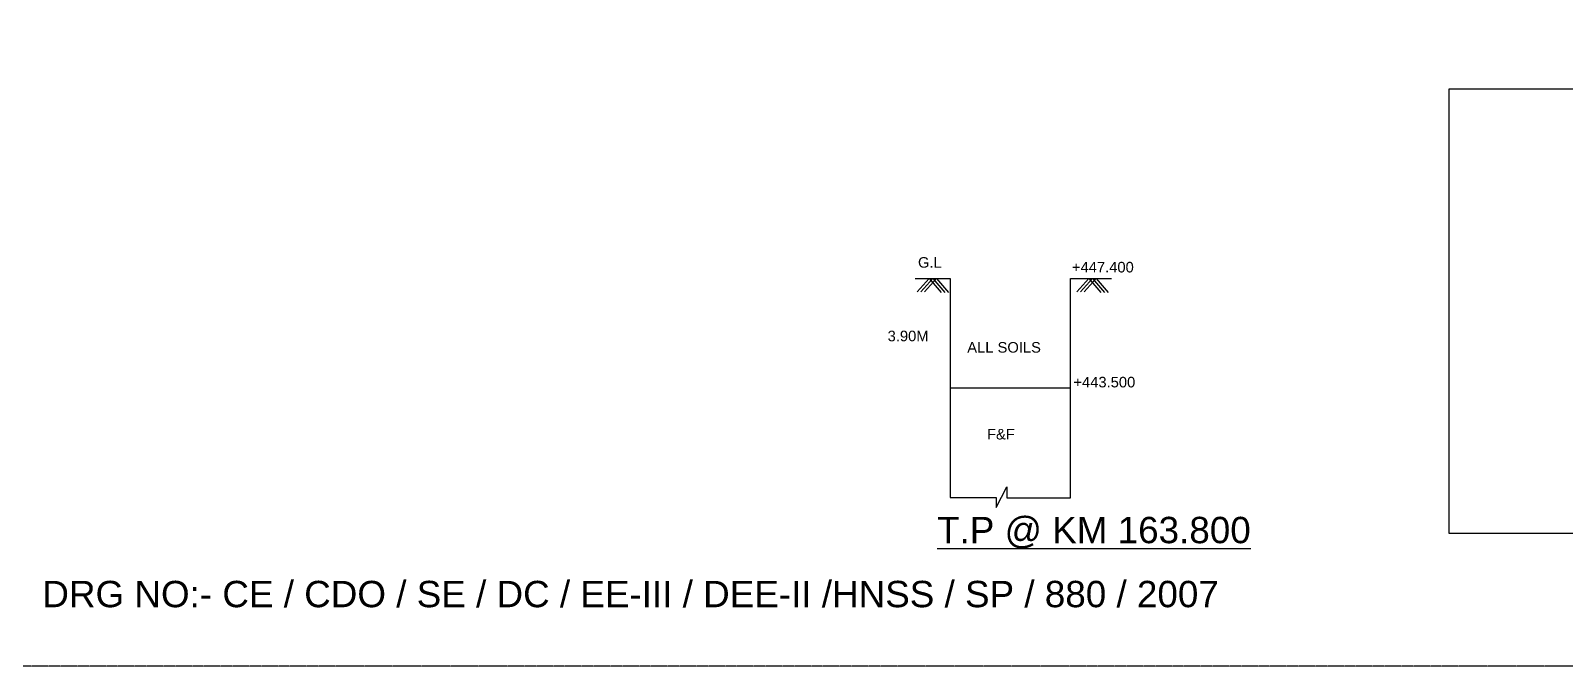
# Model space of a CAD drawing. Header units: millimetres. Extents: x 60706 to 78727, y 12317 to 23622.
# Drawn here: x 66084 to 71906, y 12317 to 14728 of the extents above; entities that cross this region are included whole.
import ezdxf

# ---------------------------------------------------------------- set-up
doc = ezdxf.new("R2010")
doc.units = ezdxf.units.MM
doc.header["$MEASUREMENT"] = 0
doc.linetypes.add('HIDDENX2', pattern=[0.75, 0.5, -0.25])
doc.layers.add('DRAWING', color=7, linetype='Continuous')
doc.styles.get("Standard").update_dxf_attribs({"font": 'ARIAL_1.TTF'})

msp = doc.modelspace()

# ---------------------------------------------------------------- linework, layer by layer
at = {"layer": 'DRAWING', "linetype": 'HIDDENX2'}
msp.add_lwpolyline([(60706.2, 23621.9), (77719.4, 23621.9), (77719.4, 12317.2), (60706.2, 12317.2)], close=True, dxfattribs=at)
at = {"layer": 'DRAWING'}
msp.add_lwpolyline([(71465.2, 14506.9), (73880.3, 14506.9), (73880.3, 12821.4), (71465.2, 12821.4)], close=True, dxfattribs=at)
for points in [[(69440, 13788), (69572.1, 13788), (69572.1, 12957.8), (69746.7, 12957.8), (69746.7, 12919.4), (69787, 12998.1), (69787, 12955.9), (70028.6, 12955.9), (70028.6, 13788), (70184.6, 13788)], [(69492.6, 13788), (69447.4, 13737.6)], [(69506, 13788), (69460.9, 13737.6)], [(69520.6, 13788), (69475.5, 13737.6)], [(69492.6, 13788), (69538.2, 13735.3)], [(69506, 13788), (69551.7, 13735.3)], [(69520.6, 13788), (69566.3, 13735.3)], [(70098.4, 13788), (70053.3, 13737.6)], [(70111.9, 13788), (70066.7, 13737.6)], [(70126.5, 13788), (70081.3, 13737.6)], [(70098.4, 13788), (70144, 13735.3)], [(70111.9, 13788), (70157.5, 13735.3)], [(70126.5, 13788), (70172.1, 13735.3)], [(69572.1, 13372.9), (70028.6, 13372.9)]]:
    msp.add_lwpolyline(points, dxfattribs=at)

# ---------------------------------------------------------------- texts
for s, p in [('G.L', (69450.3, 13829.2)), ('+447.400', (70034.3, 13811.1)), ('3.90M', (69335.1, 13550.1)), ('ALL SOILS', (69637.1, 13507)), ('+443.500', (70039.9, 13375.1)), ('F&F', (69712.1, 13177.7))]:
    msp.add_text(s, height=40, dxfattribs=at).set_placement(p)
at = {"layer": 'DRAWING', "char_height": 100, "width": 4694.872, "attachment_point": 1}
for s, insert in [('{\\LT.P @ KM 163.800}', (69522.7, 12884.1)), ('DRG NO:- CE / CDO / SE / DC / EE-III / DEE-II /HNSS / SP / 880 / 2007 ', (66128.4, 12641.3))]:
    msp.add_mtext(s, dxfattribs=dict(at, insert=insert))

doc.saveas('drawing.dxf')
